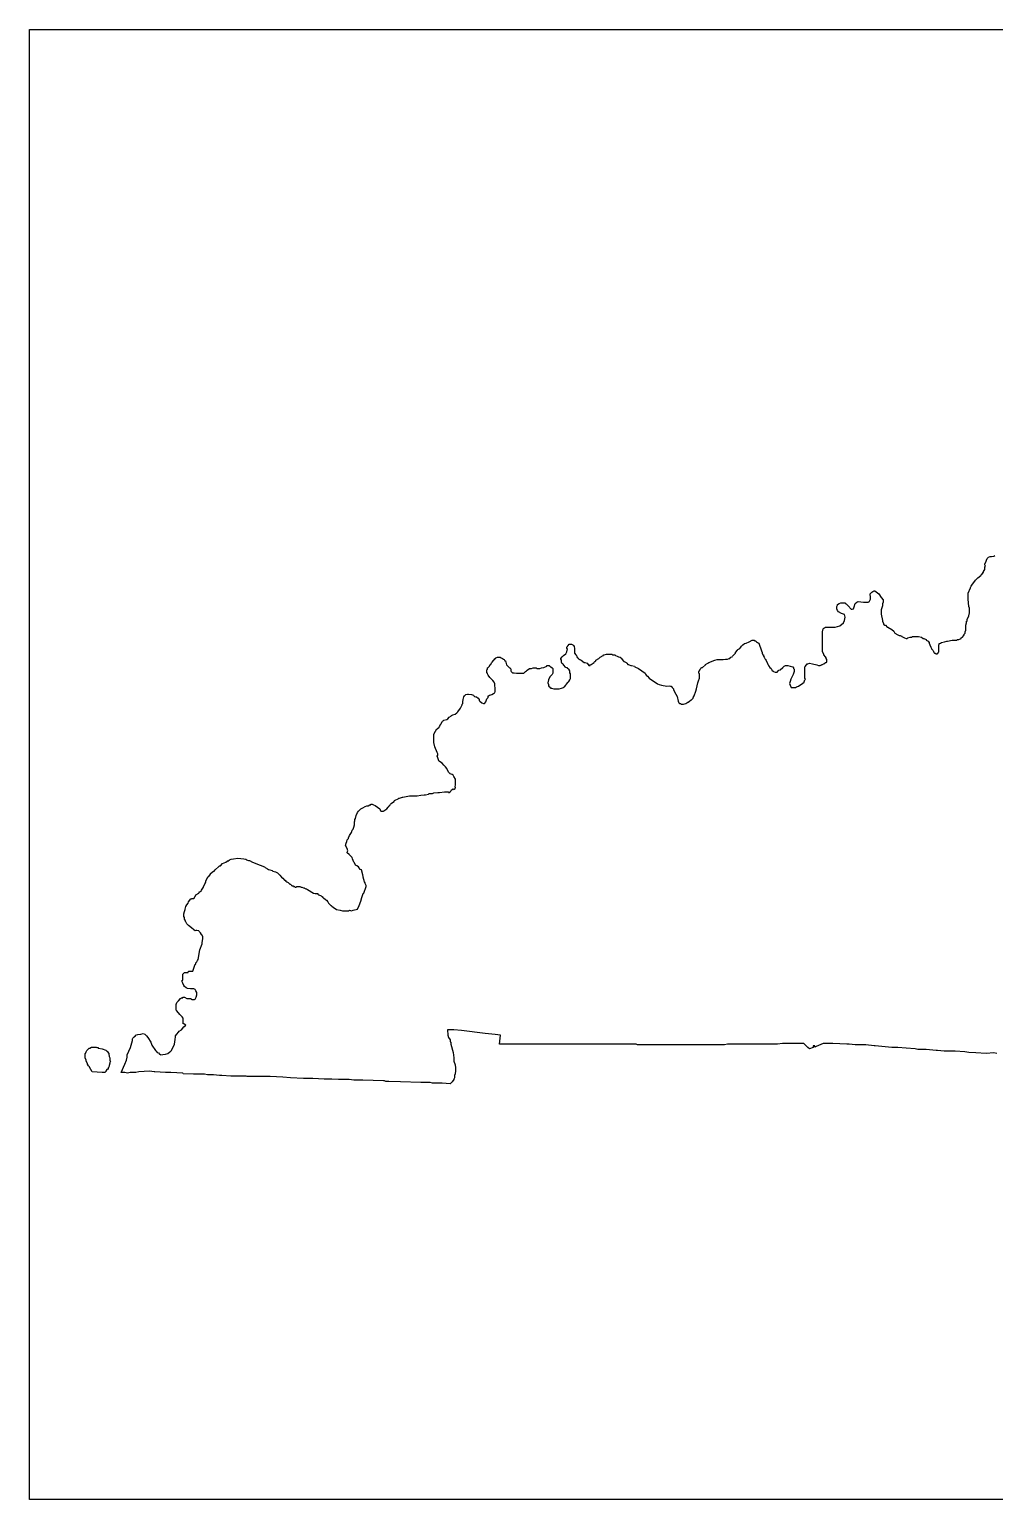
# Model space of a CAD drawing. Extents: x 0.1 to 10.9, y 0.1 to 8.4.
# Drawn here: x 0.09 to 5.53, y 0.1 to 8.37 of the extents above; entities that cross this region are included whole.
import ezdxf

# ---------------------------------------------------------------- set-up
doc = ezdxf.new("R2010")
doc.units = 0
doc.header["$MEASUREMENT"] = 0
doc.layers.add('STATE', color=7, linetype='CONTINUOUS')

# ---------------------------------------------------------------- blocks, each defined once
blk = doc.blocks.new('BLOCK_2')
at = {"layer": 'STATE'}
blk.add_lwpolyline([(0.0933, 0.0987), (0.0933, 8.3733), (10.9199, 8.3733), (10.9199, 0.0987), (0.0933, 0.0987)], dxfattribs=at)
at = {"layer": 'STATE', "color": 2}
for points in [[(5.42, 5.2728), (5.4266, 5.2795), (5.4333, 5.2862), (5.45, 5.2995), (5.4533, 5.3028), (5.4566, 5.3062), (5.4633, 5.3162), (5.4666, 5.3162), (5.4666, 5.3195), (5.4666, 5.3228), (5.4733, 5.3328), (5.4733, 5.3428), (5.4733, 5.3462), (5.4766, 5.3528), (5.4733, 5.3595), (5.4733, 5.3628), (5.48, 5.3795), (5.4833, 5.3862), (5.4866, 5.3962), (5.4933, 5.4029), (5.5033, 5.4062), (5.51, 5.4062), (5.5233, 5.4095), (5.53, 5.4129)], [(0.95, 2.7424), (0.9633, 2.7591), (0.9733, 2.7691), (0.96, 2.7791), (0.9567, 2.7791), (0.96, 2.7824), (0.96, 2.7891), (0.96, 2.8024), (0.96, 2.8058), (0.96, 2.8091), (0.9533, 2.8158), (0.94, 2.8291), (0.9233, 2.8491), (0.92, 2.8525), (0.92, 2.8558), (0.92, 2.8591), (0.92, 2.8625), (0.92, 2.8691), (0.92, 2.8725), (0.92, 2.8858), (0.9233, 2.8958), (0.9333, 2.9058), (0.9433, 2.9191), (0.95, 2.9225), (0.9567, 2.9225), (0.9567, 2.9258), (0.9633, 2.9258), (0.9667, 2.9258), (0.98, 2.9191), (0.9867, 2.9191), (0.99, 2.9191), (1, 2.9191), (1.01, 2.9125), (1.0167, 2.9125), (1.0233, 2.9125), (1.0267, 2.9158), (1.0333, 2.9258), (1.0367, 2.9391), (1.0367, 2.9458), (1.0367, 2.9525), (1.03, 2.9625), (1.0267, 2.9691), (1.02, 2.9725), (1.0133, 2.9725), (1, 2.9725), (0.9833, 2.9758), (0.9767, 2.9791), (0.9667, 2.9858), (0.9633, 2.9925), (0.9567, 3.0058), (0.9533, 3.0125), (0.9533, 3.0158), (0.9533, 3.0225), (0.9567, 3.0225), (0.9567, 3.0492), (0.9567, 3.0525), (0.9567, 3.0558), (0.9633, 3.0625), (0.9667, 3.0658), (0.9733, 3.0658), (0.9833, 3.0658), (0.9867, 3.0658), (0.99, 3.0725), (1, 3.0725), (1.0133, 3.0725), (1.02, 3.0892), (1.0267, 3.1125), (1.03, 3.1125), (1.03, 3.1158), (1.03, 3.1192), (1.0367, 3.1258), (1.04, 3.1325), (1.0433, 3.1392), (1.0533, 3.1925), (1.0667, 3.2258), (1.0667, 3.2325), (1.07, 3.2559), (1.07, 3.2625), (1.07, 3.2659), (1.07, 3.2692), (1.0667, 3.2725), (1.0667, 3.2759), (1.0633, 3.2792), (1.0567, 3.2892), (1.05, 3.2959), (1.0467, 3.2992), (1.0367, 3.3025), (1.0333, 3.3025), (1.0267, 3.2992), (1.02, 3.3059), (1.0067, 3.3159), (0.99, 3.3292), (0.9833, 3.3359), (0.98, 3.3392), (0.9767, 3.3459), (0.9733, 3.3492), (0.97, 3.3592), (0.9667, 3.3659), (0.9667, 3.3692), (0.9667, 3.3759), (0.9633, 3.3759), (0.9633, 3.3959), (0.9667, 3.4092), (0.97, 3.4192), (0.97, 3.4225), (0.9733, 3.4359), (0.98, 3.4459), (0.9867, 3.4559), (0.99, 3.4626), (1.0033, 3.4792), (1.0067, 3.4792), (1.0067, 3.4826), (1.01, 3.4826), (1.0167, 3.4826), (1.0233, 3.4859), (1.0233, 3.4892), (1.0267, 3.4926), (1.03, 3.5026), (1.0467, 3.5126), (1.05, 3.5159), (1.05, 3.5192), (1.0533, 3.5192), (1.06, 3.5226), (1.0633, 3.5292), (1.0733, 3.5459), (1.0733, 3.5492), (1.0833, 3.5659), (1.0833, 3.5692), (1.0867, 3.5726), (1.0867, 3.5792), (1.09, 3.5892), (1.1, 3.6059), (1.1033, 3.6059), (1.1133, 3.6192), (1.1133, 3.6226), (1.13, 3.6359), (1.1333, 3.6359), (1.14, 3.6426), (1.16, 3.6626), (1.1633, 3.6659), (1.17, 3.6659), (1.18, 3.6793), (1.2, 3.6859), (1.2133, 3.6959), (1.21, 3.6926), (1.22, 3.6992), (1.23, 3.7026), (1.2433, 3.7059), (1.2667, 3.7093), (1.3, 3.7059), (1.31, 3.7026), (1.3133, 3.7026), (1.3167, 3.6992), (1.3267, 3.6959), (1.3333, 3.6959), (1.35, 3.6859), (1.3933, 3.6692), (1.4167, 3.6592), (1.42, 3.6559), (1.4333, 3.6493), (1.44, 3.6459), (1.4467, 3.6426), (1.46, 3.6392), (1.4633, 3.6359), (1.48, 3.6326), (1.49, 3.6259), (1.5033, 3.6126), (1.5133, 3.6026), (1.52, 3.5959), (1.53, 3.5859), (1.5333, 3.5859), (1.5367, 3.5792), (1.5433, 3.5759), (1.55, 3.5726), (1.5567, 3.5659), (1.56, 3.5626), (1.5633, 3.5626), (1.5667, 3.5592), (1.57, 3.5559), (1.5733, 3.5559), (1.5733, 3.5526), (1.5767, 3.5526), (1.58, 3.5526), (1.58, 3.5492), (1.5833, 3.5492), (1.5867, 3.5492), (1.59, 3.5459), (1.5933, 3.5459), (1.6, 3.5492), (1.6167, 3.5492), (1.6233, 3.5459), (1.6267, 3.5459), (1.6367, 3.5426), (1.64, 3.5426), (1.6433, 3.5392), (1.65, 3.5359), (1.6533, 3.5359), (1.66, 3.5326), (1.6933, 3.5126), (1.7033, 3.5092), (1.7067, 3.5092), (1.71, 3.5092), (1.7167, 3.5092), (1.7167, 3.5059), (1.7233, 3.5026), (1.7367, 3.4959), (1.74, 3.4926), (1.7433, 3.4926), (1.7433, 3.4892), (1.7467, 3.4859), (1.75, 3.4859), (1.76, 3.4759), (1.7667, 3.4725), (1.7733, 3.4626), (1.7767, 3.4559), (1.7833, 3.4492), (1.7867, 3.4459), (1.79, 3.4425), (1.7933, 3.4425), (1.7967, 3.4392), (1.8033, 3.4325), (1.8233, 3.4192), (1.8433, 3.4159), (1.8567, 3.4125), (1.86, 3.4125), (1.8667, 3.4125), (1.88, 3.4125), (1.89, 3.4125), (1.8967, 3.4159), (1.9067, 3.4125), (1.9167, 3.4159), (1.94, 3.4225), (1.95, 3.4425), (1.96, 3.4659), (1.9633, 3.4792), (1.9633, 3.4826), (1.9733, 3.5092), (1.9767, 3.5126), (1.99, 3.5492), (1.99, 3.5526), (1.99, 3.5559), (1.9867, 3.5626), (1.9833, 3.5659), (1.9833, 3.5692), (1.98, 3.5759), (1.9733, 3.6026), (1.9733, 3.6059), (1.97, 3.6159), (1.9633, 3.6426), (1.9567, 3.6459), (1.9467, 3.6592), (1.9367, 3.6659), (1.93, 3.6692), (1.9233, 3.6826), (1.92, 3.6859), (1.9133, 3.7059), (1.91, 3.7126), (1.9033, 3.7193), (1.8933, 3.7293), (1.8833, 3.7393), (1.8833, 3.7426), (1.8867, 3.7493), (1.8833, 3.7626), (1.8733, 3.7793), (1.8767, 3.7926), (1.88, 3.8026), (1.8833, 3.8126), (1.89, 3.8193), (1.89, 3.8226), (1.8967, 3.836), (1.9067, 3.8526), (1.91, 3.8659), (1.9167, 3.8726), (1.92, 3.8826), (1.9233, 3.896), (1.9233, 3.9126), (1.9267, 3.9193), (1.9267, 3.926), (1.93, 3.9326), (1.9333, 3.9493), (1.94, 3.966), (1.9467, 3.9726), (1.96, 3.986), (1.97, 3.9926), (1.9833, 3.9993), (1.9933, 4.0026), (2, 4.0026), (2.01, 4.0093), (2.0167, 4.0093), (2.0167, 4.0126), (2.02, 4.0126), (2.0233, 4.0126), (2.03, 4.0093), (2.04, 4.006), (2.0533, 3.996), (2.0667, 3.986), (2.07, 3.976), (2.0733, 3.9726), (2.0833, 3.9726), (2.0867, 3.9726), (2.0867, 3.976), (2.09, 3.976), (2.1067, 3.986), (2.1133, 3.996), (2.1167, 3.9993), (2.12, 4.006), (2.1233, 4.006), (2.1267, 4.0126), (2.13, 4.016), (2.1433, 4.026), (2.1467, 4.026), (2.1467, 4.0293), (2.15, 4.0326), (2.1533, 4.036), (2.17, 4.0426), (2.1733, 4.046), (2.1767, 4.046), (2.1933, 4.0526), (2.1967, 4.0526), (2.2333, 4.0593), (2.2567, 4.0593), (2.2733, 4.0593), (2.2767, 4.0593), (2.2967, 4.0626), (2.3167, 4.066), (2.3233, 4.066), (2.34, 4.0693), (2.3433, 4.0726), (2.36, 4.0726), (2.3633, 4.0726), (2.37, 4.076), (2.3933, 4.0793), (2.3967, 4.0793), (2.4033, 4.0793), (2.43, 4.0827), (2.4467, 4.0827), (2.4533, 4.0827), (2.4533, 4.0793), (2.4567, 4.0793), (2.4633, 4.0827), (2.4667, 4.086), (2.47, 4.0927), (2.48, 4.0993), (2.4833, 4.096), (2.49, 4.0993), (2.49, 4.1026), (2.4933, 4.106), (2.4933, 4.1093), (2.49, 4.1093), (2.49, 4.1126), (2.4933, 4.1193), (2.4933, 4.136), (2.4933, 4.1393), (2.4933, 4.1493), (2.4933, 4.1527), (2.4833, 4.1693), (2.48, 4.176), (2.4733, 4.1793), (2.4633, 4.1827), (2.4633, 4.186), (2.46, 4.186), (2.4533, 4.1927), (2.4433, 4.2127), (2.4367, 4.2227), (2.4267, 4.2327), (2.4167, 4.2427), (2.4033, 4.2527), (2.4, 4.2527), (2.3967, 4.2627), (2.3933, 4.2727), (2.39, 4.2827), (2.3933, 4.2893), (2.3933, 4.296), (2.39, 4.3027), (2.3767, 4.336), (2.3733, 4.3527), (2.37, 4.356), (2.37, 4.366), (2.37, 4.3794), (2.37, 4.3894), (2.37, 4.3927), (2.37, 4.396), (2.37, 4.3994), (2.37, 4.4027), (2.37, 4.406), (2.38, 4.4227), (2.3867, 4.436), (2.39, 4.436), (2.4, 4.446), (2.4033, 4.4494), (2.4067, 4.456), (2.4067, 4.4594), (2.41, 4.4627), (2.4167, 4.476), (2.42, 4.4794), (2.4233, 4.4827), (2.4267, 4.486), (2.4433, 4.4894), (2.45, 4.4927), (2.4567, 4.5027), (2.47, 4.5094), (2.47, 4.5127), (2.4767, 4.516), (2.49, 4.5194), (2.5, 4.526), (2.5067, 4.5327), (2.52, 4.5527), (2.53, 4.5727), (2.53, 4.5761), (2.5333, 4.5794), (2.5333, 4.5827), (2.5333, 4.5861), (2.5333, 4.5894), (2.5367, 4.6027), (2.54, 4.6161), (2.5433, 4.6227), (2.55, 4.6294), (2.56, 4.6327), (2.5667, 4.6327), (2.5833, 4.6294), (2.5933, 4.6261), (2.5967, 4.6227), (2.6, 4.6194), (2.6067, 4.6161), (2.61, 4.6161), (2.62, 4.6094), (2.6267, 4.6027), (2.6267, 4.5961), (2.63, 4.5927), (2.64, 4.5827), (2.65, 4.5794), (2.6567, 4.5794), (2.66, 4.5827), (2.66, 4.5861), (2.6633, 4.5894), (2.67, 4.6061), (2.6733, 4.6094), (2.6767, 4.6127), (2.6767, 4.6194), (2.6767, 4.6227), (2.68, 4.6227), (2.6833, 4.6261), (2.6867, 4.6261), (2.6967, 4.6294), (2.7067, 4.6361), (2.7133, 4.6394), (2.7167, 4.6461), (2.7167, 4.6527), (2.7167, 4.6561), (2.7133, 4.6894), (2.71, 4.6994), (2.7033, 4.7094), (2.6867, 4.7261), (2.6767, 4.7394), (2.6733, 4.7461), (2.6733, 4.7494), (2.67, 4.7528), (2.67, 4.7561), (2.67, 4.7594), (2.67, 4.7628), (2.67, 4.7661), (2.67, 4.7694), (2.6733, 4.7728), (2.6733, 4.7794), (2.6767, 4.7828), (2.6833, 4.7894), (2.6867, 4.7961), (2.69, 4.7961), (2.6967, 4.8094), (2.7, 4.8128), (2.7167, 4.8328), (2.72, 4.8328), (2.72, 4.8361), (2.73, 4.8394), (2.7333, 4.8394), (2.7367, 4.8394), (2.7433, 4.8394), (2.75, 4.8361), (2.7567, 4.8328), (2.7633, 4.8294), (2.7667, 4.8261), (2.77, 4.8194), (2.7733, 4.8194), (2.7767, 4.8128), (2.78, 4.7961), (2.7833, 4.7928), (2.7967, 4.7794), (2.8, 4.7794), (2.8033, 4.7728), (2.8033, 4.7628), (2.8067, 4.7594), (2.8133, 4.7528), (2.8167, 4.7528), (2.8233, 4.7528), (2.8367, 4.7494), (2.84, 4.7494), (2.8467, 4.7494), (2.8633, 4.7494), (2.87, 4.7494), (2.8767, 4.7494), (2.88, 4.7528), (2.8867, 4.7594), (2.8933, 4.7628), (2.8967, 4.7661), (2.91, 4.7761), (2.9167, 4.7761), (2.92, 4.7761), (2.93, 4.7794), (2.94, 4.7794), (2.9467, 4.7794), (2.9533, 4.7761), (2.96, 4.7761), (2.9633, 4.7761), (2.9667, 4.7761), (2.9767, 4.7794), (2.99, 4.7828), (3.0067, 4.7894), (3.0067, 4.7928), (3.01, 4.7928), (3.0133, 4.7928), (3.0167, 4.7928), (3.02, 4.7928), (3.0233, 4.7894), (3.03, 4.7861), (3.0367, 4.7794), (3.04, 4.7761), (3.04, 4.7628), (3.04, 4.7561), (3.04, 4.7494), (3.0367, 4.7428), (3.0333, 4.7394), (3.0267, 4.7327), (3.0233, 4.7294), (3.0167, 4.7127), (3.0133, 4.6961), (3.0167, 4.6861), (3.0167, 4.6794), (3.02, 4.6727), (3.0233, 4.6727), (3.0233, 4.6694), (3.0267, 4.6694), (3.0267, 4.6661), (3.03, 4.6661), (3.0333, 4.6661), (3.0467, 4.6627), (3.05, 4.6627), (3.0567, 4.6627), (3.06, 4.6627), (3.0633, 4.6627), (3.0733, 4.6627), (3.0767, 4.6627), (3.09, 4.6661), (3.1, 4.6694), (3.1033, 4.6727), (3.1066, 4.6727), (3.1133, 4.6827), (3.1167, 4.6861), (3.1267, 4.6994), (3.13, 4.7027), (3.1367, 4.7127), (3.14, 4.7194), (3.14, 4.7327), (3.14, 4.7461), (3.1367, 4.7528), (3.1367, 4.7628), (3.13, 4.7728), (3.1233, 4.7761), (3.1233, 4.7794), (3.1133, 4.7828), (3.1, 4.7961), (3.1, 4.7994), (3.0967, 4.8028), (3.0933, 4.8028), (3.09, 4.8128), (3.09, 4.8228), (3.0866, 4.8294), (3.0866, 4.8328), (3.0933, 4.8428), (3.1, 4.8494), (3.1133, 4.8594), (3.12, 4.8694), (3.1233, 4.8861), (3.12, 4.8894), (3.12, 4.8961), (3.1233, 4.8994), (3.1233, 4.9028), (3.1267, 4.9061), (3.1333, 4.9128), (3.1367, 4.9128), (3.1433, 4.9128), (3.1467, 4.9128), (3.1533, 4.9094), (3.1567, 4.9061), (3.16, 4.8994), (3.1633, 4.8894), (3.1633, 4.8794), (3.1633, 4.8761), (3.1633, 4.8661), (3.1633, 4.8628), (3.17, 4.8528), (3.1733, 4.8494), (3.1766, 4.8428), (3.18, 4.8361), (3.1833, 4.8361), (3.1867, 4.8294), (3.19, 4.8261), (3.1933, 4.8261), (3.2, 4.8228), (3.2167, 4.8094), (3.22, 4.8094), (3.2333, 4.8061), (3.2433, 4.7928), (3.25, 4.7928), (3.25, 4.7961), (3.2567, 4.7994), (3.2733, 4.8094), (3.2733, 4.8128), (3.2767, 4.8161), (3.2833, 4.8194), (3.2833, 4.8228), (3.3, 4.8328), (3.3067, 4.8394), (3.3233, 4.8494), (3.3267, 4.8494), (3.3267, 4.8528), (3.33, 4.8528), (3.3433, 4.8561), (3.3566, 4.8561), (3.3633, 4.8561), (3.37, 4.8561), (3.3733, 4.8561), (3.3766, 4.8528), (3.3867, 4.8528), (3.39, 4.8528), (3.3933, 4.8494), (3.4033, 4.8461), (3.41, 4.8428), (3.42, 4.8394), (3.43, 4.8328), (3.43, 4.8294), (3.44, 4.8161), (3.4433, 4.8161), (3.45, 4.8128), (3.4533, 4.8094), (3.4567, 4.8061), (3.4633, 4.7994), (3.4666, 4.7994), (3.47, 4.7961), (3.48, 4.7928), (3.4833, 4.7928), (3.5, 4.7894), (3.5033, 4.7861), (3.5233, 4.7761), (3.56, 4.7494), (3.5633, 4.7461), (3.5633, 4.7428), (3.5667, 4.7428), (3.5667, 4.7394), (3.5733, 4.7327), (3.5833, 4.7227), (3.63, 4.6894), (3.64, 4.6861), (3.6533, 4.6827), (3.6833, 4.6761), (3.6966, 4.6794), (3.7033, 4.6761), (3.7067, 4.6761), (3.7133, 4.6694), (3.72, 4.6627), (3.72, 4.6594), (3.72, 4.6561), (3.7333, 4.6327), (3.74, 4.6194), (3.7466, 4.5927), (3.75, 4.5827), (3.7533, 4.5794), (3.76, 4.5794), (3.7633, 4.5761), (3.77, 4.5761), (3.7733, 4.5761), (3.7767, 4.5761), (3.79, 4.5794), (3.8, 4.5861), (3.8033, 4.5861), (3.81, 4.5927), (3.82, 4.5994), (3.8233, 4.6027), (3.8266, 4.6061), (3.83, 4.6094), (3.83, 4.6127), (3.8333, 4.6127), (3.8333, 4.6161), (3.8366, 4.6227), (3.8466, 4.6494), (3.85, 4.6627), (3.8533, 4.6794), (3.8566, 4.6961), (3.86, 4.7061), (3.8666, 4.7227), (3.8666, 4.7294), (3.8666, 4.7327), (3.8666, 4.7394), (3.8666, 4.7461), (3.8633, 4.7494), (3.8633, 4.7528), (3.8633, 4.7561), (3.8633, 4.7594), (3.8666, 4.7628), (3.8666, 4.7661), (3.87, 4.7694), (3.87, 4.7728), (3.8733, 4.7761), (3.8766, 4.7794), (3.88, 4.7828), (3.8833, 4.7828), (3.9, 4.7961), (3.9, 4.7994), (3.9133, 4.8061), (3.92, 4.8094), (3.9533, 4.8228), (3.9666, 4.8261), (3.9733, 4.8261), (4, 4.8261), (4.0133, 4.8294), (4.0233, 4.8294), (4.0333, 4.8328), (4.0366, 4.8328), (4.0433, 4.8394), (4.05, 4.8428), (4.0533, 4.8461), (4.0566, 4.8494), (4.07, 4.8628), (4.07, 4.8661), (4.08, 4.8794), (4.0833, 4.8828), (4.0933, 4.8894), (4.1, 4.8961), (4.1033, 4.9028), (4.11, 4.9094), (4.12, 4.9161), (4.13, 4.9194), (4.1466, 4.9261), (4.1633, 4.9361), (4.1666, 4.9361), (4.17, 4.9361), (4.1733, 4.9361), (4.1766, 4.9361), (4.1766, 4.9328), (4.18, 4.9328), (4.1833, 4.9294), (4.1866, 4.9261), (4.1933, 4.9228), (4.2, 4.9194), (4.2066, 4.9028), (4.21, 4.8928), (4.2166, 4.8761), (4.22, 4.8661), (4.22, 4.8628), (4.2233, 4.8528), (4.2266, 4.8528), (4.2266, 4.8494), (4.2266, 4.8461), (4.23, 4.8394), (4.2366, 4.8294), (4.24, 4.8261), (4.24, 4.8228), (4.25, 4.8061), (4.25, 4.8028), (4.2533, 4.7994), (4.2566, 4.7894), (4.2633, 4.7828), (4.27, 4.7761), (4.2733, 4.7694), (4.2733, 4.7661), (4.2766, 4.7628), (4.28, 4.7628), (4.2833, 4.7594), (4.2933, 4.7561), (4.2966, 4.7561), (4.3, 4.7561), (4.3033, 4.7561), (4.3133, 4.7661), (4.32, 4.7694), (4.3366, 4.7828), (4.3433, 4.7894), (4.35, 4.7928), (4.36, 4.7928), (4.3633, 4.7928), (4.3766, 4.7894), (4.39, 4.7861), (4.3933, 4.7861), (4.3933, 4.7828), (4.3966, 4.7828), (4.3966, 4.7794), (4.3966, 4.7761), (4.4, 4.7728), (4.4, 4.7694), (4.4, 4.7628), (4.4, 4.7594), (4.3933, 4.7428), (4.38, 4.7161), (4.3766, 4.7027), (4.3733, 4.6927), (4.3766, 4.6827), (4.38, 4.6727), (4.3833, 4.6694), (4.3866, 4.6694), (4.3933, 4.6694), (4.4066, 4.6694), (4.4133, 4.6727), (4.4233, 4.6761), (4.4366, 4.6861), (4.4466, 4.6927), (4.45, 4.6961), (4.4533, 4.6961), (4.46, 4.7127), (4.4633, 4.7161), (4.46, 4.7194), (4.46, 4.7227), (4.46, 4.7327), (4.46, 4.7394), (4.46, 4.7694), (4.46, 4.7761), (4.46, 4.7861), (4.4633, 4.7894), (4.4733, 4.8028), (4.4766, 4.8028), (4.4866, 4.8061), (4.5033, 4.8028), (4.5266, 4.7961), (4.5366, 4.7928), (4.5466, 4.7928), (4.5533, 4.7961), (4.5566, 4.7961), (4.5566, 4.7994), (4.5666, 4.8028), (4.5766, 4.8094), (4.58, 4.8094), (4.58, 4.8128), (4.5833, 4.8128), (4.5833, 4.8161), (4.5833, 4.8261), (4.58, 4.8328), (4.58, 4.8361), (4.5766, 4.8428), (4.5666, 4.8528), (4.5666, 4.8561), (4.56, 4.8694), (4.56, 4.8794), (4.56, 4.9028), (4.56, 4.9294), (4.56, 4.9461), (4.56, 4.9561), (4.56, 4.9661), (4.56, 4.9795), (4.56, 4.9828), (4.5633, 4.9995), (4.5666, 5.0028), (4.57, 5.0061), (4.5766, 5.0095), (4.5933, 5.0095), (4.6066, 5.0095), (4.62, 5.0095), (4.63, 5.0095), (4.6566, 5.0161), (4.6766, 5.0328), (4.6833, 5.0461), (4.6866, 5.0661), (4.6833, 5.0795), (4.6666, 5.0861), (4.65, 5.0961), (4.6433, 5.1028), (4.64, 5.1128), (4.64, 5.1261), (4.6433, 5.1328), (4.6433, 5.1361), (4.6533, 5.1428), (4.6633, 5.1461), (4.6866, 5.1461), (4.6866, 5.1428), (4.6933, 5.1395), (4.7033, 5.1295), (4.72, 5.1095), (4.7266, 5.1095), (4.7333, 5.1128), (4.7366, 5.1228), (4.7433, 5.1428), (4.7533, 5.1495), (4.76, 5.1528), (4.79, 5.1495), (4.8133, 5.1495), (4.8166, 5.1495), (4.8233, 5.1528), (4.8233, 5.1561), (4.83, 5.1662), (4.83, 5.1795), (4.8266, 5.1928), (4.8266, 5.1962), (4.8366, 5.2062), (4.8433, 5.2095), (4.85, 5.2128), (4.8533, 5.2128), (4.8766, 5.1962), (4.89, 5.1761), (4.9, 5.1628), (4.9, 5.1528), (4.9, 5.1495), (4.8966, 5.1395), (4.8966, 5.1328), (4.8966, 5.1295), (4.89, 5.1061), (4.89, 5.0995), (4.89, 5.0961), (4.89, 5.0828), (4.8966, 5.0461), (4.8966, 5.0428), (4.9033, 5.0295), (4.9033, 5.0261), (4.91, 5.0195), (4.9133, 5.0195), (4.9233, 5.0095), (4.9266, 5.0095), (4.95, 4.9961), (4.96, 4.9861), (4.9666, 4.9761), (4.9833, 4.9661), (4.99, 4.9628), (4.9933, 4.9628), (4.9966, 4.9628), (5, 4.9595), (5.0033, 4.9595), (5.0066, 4.9561), (5.02, 4.9494), (5.03, 4.9461), (5.0333, 4.9461), (5.0366, 4.9461), (5.04, 4.9494), (5.0533, 4.9528), (5.06, 4.9528), (5.0666, 4.9561), (5.07, 4.9561), (5.0766, 4.9561), (5.08, 4.9561), (5.0833, 4.9561), (5.0866, 4.9561), (5.09, 4.9561), (5.0966, 4.9561), (5.1, 4.9561), (5.1166, 4.9528), (5.1266, 4.9461), (5.13, 4.9461), (5.1433, 4.9394), (5.1433, 4.9361), (5.15, 4.9328), (5.1533, 4.9328), (5.1566, 4.9261), (5.16, 4.9261), (5.16, 4.9228), (5.16, 4.9194), (5.1633, 4.9094), (5.17, 4.8961), (5.1733, 4.8894), (5.1733, 4.8861), (5.1766, 4.8828), (5.18, 4.8794), (5.1833, 4.8728), (5.1866, 4.8694), (5.1866, 4.8661), (5.19, 4.8628), (5.1933, 4.8628), (5.1966, 4.8594), (5.2, 4.8594), (5.2033, 4.8594), (5.2066, 4.8594), (5.2066, 4.8628), (5.21, 4.8628), (5.21, 4.8661), (5.2133, 4.8694), (5.2133, 4.8794), (5.2133, 4.8994), (5.2133, 4.9028), (5.2133, 4.9061), (5.2133, 4.9094), (5.2166, 4.9128), (5.2166, 4.9161), (5.22, 4.9161), (5.2233, 4.9194), (5.23, 4.9228), (5.2466, 4.9261), (5.26, 4.9294), (5.2633, 4.9294), (5.29, 4.9361), (5.3133, 4.9361), (5.32, 4.9394), (5.3233, 4.9394), (5.3266, 4.9394), (5.34, 4.9461), (5.34, 4.9494), (5.3466, 4.9528), (5.3533, 4.9595), (5.3566, 4.9661), (5.3566, 4.9695), (5.3633, 4.9761), (5.3633, 4.9828), (5.3666, 4.9928), (5.3666, 4.9995), (5.3666, 5.0195), (5.37, 5.0328), (5.37, 5.0395), (5.37, 5.0428), (5.3733, 5.0428), (5.3733, 5.0528), (5.3833, 5.0728), (5.3866, 5.0895), (5.3866, 5.0995), (5.3866, 5.1161), (5.3833, 5.1261), (5.38, 5.1662), (5.38, 5.1995), (5.3933, 5.2295), (5.3933, 5.2328), (5.3966, 5.2395), (5.4, 5.2462), (5.42, 5.2728)], [(5.54, 2.6091), (5.5233, 2.6124), (5.48, 2.6091), (5.4233, 2.6124), (5.3833, 2.6158), (5.36, 2.6191), (5.3066, 2.6224), (5.29, 2.6224), (5.2833, 2.6224), (5.27, 2.6224), (5.2433, 2.6224), (5.2066, 2.6258), (5.2, 2.6258), (5.1433, 2.6324), (5.14, 2.6324), (5.1233, 2.6324), (5.0966, 2.6324), (5.08, 2.6358), (5.03, 2.6391), (4.9833, 2.6424), (4.9766, 2.6424), (4.96, 2.6424), (4.9566, 2.6424), (4.95, 2.6424), (4.8933, 2.6491), (4.8566, 2.6524), (4.85, 2.6524), (4.8033, 2.6591), (4.8, 2.6591), (4.79, 2.6591), (4.7666, 2.6591), (4.7466, 2.6591), (4.7433, 2.6591), (4.71, 2.6624), (4.6966, 2.6624), (4.6166, 2.6658), (4.6133, 2.6658), (4.61, 2.6658), (4.5633, 2.6658), (4.5233, 2.6491), (4.5166, 2.6458), (4.5166, 2.6524), (4.5066, 2.6524), (4.5066, 2.6424), (4.4866, 2.6358), (4.4766, 2.6424), (4.4533, 2.6658), (4.4333, 2.6658), (4.43, 2.6658), (4.3666, 2.6658), (4.3333, 2.6658), (4.3066, 2.6624), (4.2866, 2.6624), (4.2233, 2.6624), (4.2166, 2.6624), (4.1866, 2.6624), (4.15, 2.6624), (4.1466, 2.6624), (4.1433, 2.6624), (4.1233, 2.6624), (4.11, 2.6624), (4.0933, 2.6624), (4.0233, 2.6624), (4.0066, 2.6591), (3.9533, 2.6591), (3.9133, 2.6591), (3.8966, 2.6591), (3.88, 2.6591), (3.84, 2.6591), (3.8266, 2.6591), (3.8133, 2.6591), (3.74, 2.6591), (3.6933, 2.6591), (3.66, 2.6591), (3.63, 2.6591), (3.62, 2.6591), (3.5833, 2.6591), (3.56, 2.6591), (3.52, 2.6591), (3.5166, 2.6591), (3.51, 2.6624), (3.4733, 2.6624), (3.4433, 2.6624), (3.4367, 2.6624), (3.43, 2.6624), (3.4266, 2.6624), (3.4133, 2.6624), (3.36, 2.6624), (3.3366, 2.6624), (3.32, 2.6624), (3.3067, 2.6624), (3.3033, 2.6624), (3.2533, 2.6624), (3.1333, 2.6624), (3.13, 2.6624), (3.0267, 2.6624), (2.9567, 2.6624), (2.95, 2.6624), (2.8867, 2.6624), (2.8167, 2.6624), (2.74, 2.6624), (2.7467, 2.7124), (2.7167, 2.7158), (2.66, 2.7224), (2.5267, 2.7391), (2.4833, 2.7424), (2.4467, 2.7424), (2.45, 2.7124), (2.4533, 2.6991), (2.4633, 2.6858), (2.4633, 2.6791), (2.4633, 2.6758), (2.4667, 2.6724), (2.4667, 2.6624), (2.48, 2.6158), (2.4833, 2.5857), (2.4833, 2.5658), (2.49, 2.5457), (2.4933, 2.5291), (2.4933, 2.5124), (2.49, 2.4957), (2.4867, 2.4857), (2.4867, 2.4824), (2.4867, 2.4791), (2.4867, 2.4724), (2.4833, 2.4657), (2.4833, 2.4624), (2.4733, 2.4491), (2.4667, 2.4424), (2.4633, 2.4391), (2.4167, 2.4424), (2.3633, 2.4424), (2.35, 2.4457), (2.3467, 2.4457), (2.2967, 2.4457), (2.1833, 2.4491), (2.1167, 2.4524), (2.1, 2.4524), (2.0933, 2.4557), (2.0867, 2.4557), (1.97, 2.4591), (1.95, 2.4591), (1.9233, 2.4591), (1.92, 2.4591), (1.8933, 2.4624), (1.87, 2.4624), (1.84, 2.4624), (1.8333, 2.4624), (1.7967, 2.4657), (1.7533, 2.4657), (1.69, 2.4691), (1.6367, 2.4691), (1.5633, 2.4724), (1.52, 2.4757), (1.45, 2.4791), (1.4267, 2.4791), (1.4133, 2.4791), (1.4033, 2.4791), (1.3733, 2.4791), (1.37, 2.4791), (1.3533, 2.4791), (1.3467, 2.4791), (1.3367, 2.4791), (1.3333, 2.4791), (1.33, 2.4791), (1.32, 2.4791), (1.3133, 2.4824), (1.29, 2.4824), (1.2867, 2.4824), (1.2267, 2.4824), (1.1767, 2.4857), (1.17, 2.4857), (1.1633, 2.4857), (1.13, 2.4891), (1.0967, 2.4891), (1.08, 2.4924), (1.0567, 2.4924), (1.02, 2.4924), (1.0167, 2.4924), (0.96, 2.4957), (0.9567, 2.4991), (0.89, 2.5024), (0.8867, 2.5024), (0.86, 2.5024), (0.8, 2.5057), (0.7967, 2.5057), (0.77, 2.5091), (0.71, 2.5057), (0.6933, 2.5024), (0.6633, 2.5024), (0.66, 2.5024), (0.6467, 2.4991), (0.63, 2.5024), (0.61, 2.5024)], [(0.61, 2.5024), (0.63, 2.5491), (0.64, 2.5724), (0.6433, 2.5891), (0.6433, 2.5957), (0.6433, 2.6024), (0.6633, 2.6424), (0.6667, 2.6558), (0.6733, 2.6824), (0.6733, 2.6924), (0.6767, 2.6958), (0.6833, 2.7024), (0.69, 2.7091), (0.69, 2.7124), (0.7033, 2.7158), (0.72, 2.7191), (0.7333, 2.7224), (0.7433, 2.7191), (0.7533, 2.7091), (0.76, 2.6991), (0.7767, 2.6724), (0.7833, 2.6558), (0.8033, 2.6258), (0.8067, 2.6224), (0.8133, 2.6158), (0.82, 2.6124), (0.8267, 2.6058), (0.83, 2.6058), (0.83, 2.6024), (0.86, 2.6058), (0.8733, 2.6091), (0.8833, 2.6191), (0.8867, 2.6191), (0.8933, 2.6258), (0.91, 2.6624), (0.9133, 2.6891), (0.9167, 2.7024), (0.9167, 2.7091), (0.9233, 2.7191), (0.9333, 2.7291), (0.9367, 2.7358), (0.95, 2.7424)], [(0.52, 2.5024), (0.51, 2.5024), (0.5033, 2.5024), (0.4467, 2.5057), (0.44, 2.5191), (0.43, 2.5357), (0.4267, 2.5391), (0.42, 2.5491), (0.42, 2.5524), (0.4133, 2.5658), (0.4133, 2.5724), (0.4067, 2.5857), (0.4067, 2.5924), (0.4067, 2.5991), (0.4067, 2.6091), (0.41, 2.6091), (0.4133, 2.6191), (0.4167, 2.6258), (0.4267, 2.6358), (0.43, 2.6391), (0.4333, 2.6391), (0.4433, 2.6458), (0.4467, 2.6458), (0.4667, 2.6458), (0.47, 2.6458), (0.4733, 2.6424), (0.48, 2.6424), (0.48, 2.6391), (0.4833, 2.6391), (0.5033, 2.6358), (0.5233, 2.6291), (0.53, 2.6224), (0.5333, 2.6224), (0.5333, 2.6191), (0.54, 2.6091), (0.54, 2.6058), (0.5433, 2.5924), (0.5467, 2.5857), (0.5467, 2.5724), (0.5467, 2.5691), (0.55, 2.5658), (0.5467, 2.5591), (0.5467, 2.5557), (0.5433, 2.5424), (0.54, 2.5324), (0.5367, 2.5291), (0.5367, 2.5257), (0.5333, 2.5191), (0.53, 2.5191), (0.5233, 2.5091), (0.52, 2.5024)]]:
    blk.add_lwpolyline(points, dxfattribs=at)

msp = doc.modelspace()

# ---------------------------------------------------------------- block references
at = {"layer": 'STATE'}
msp.add_blockref('BLOCK_2', (0, 0), dxfattribs=at)

doc.saveas('drawing.dxf')
